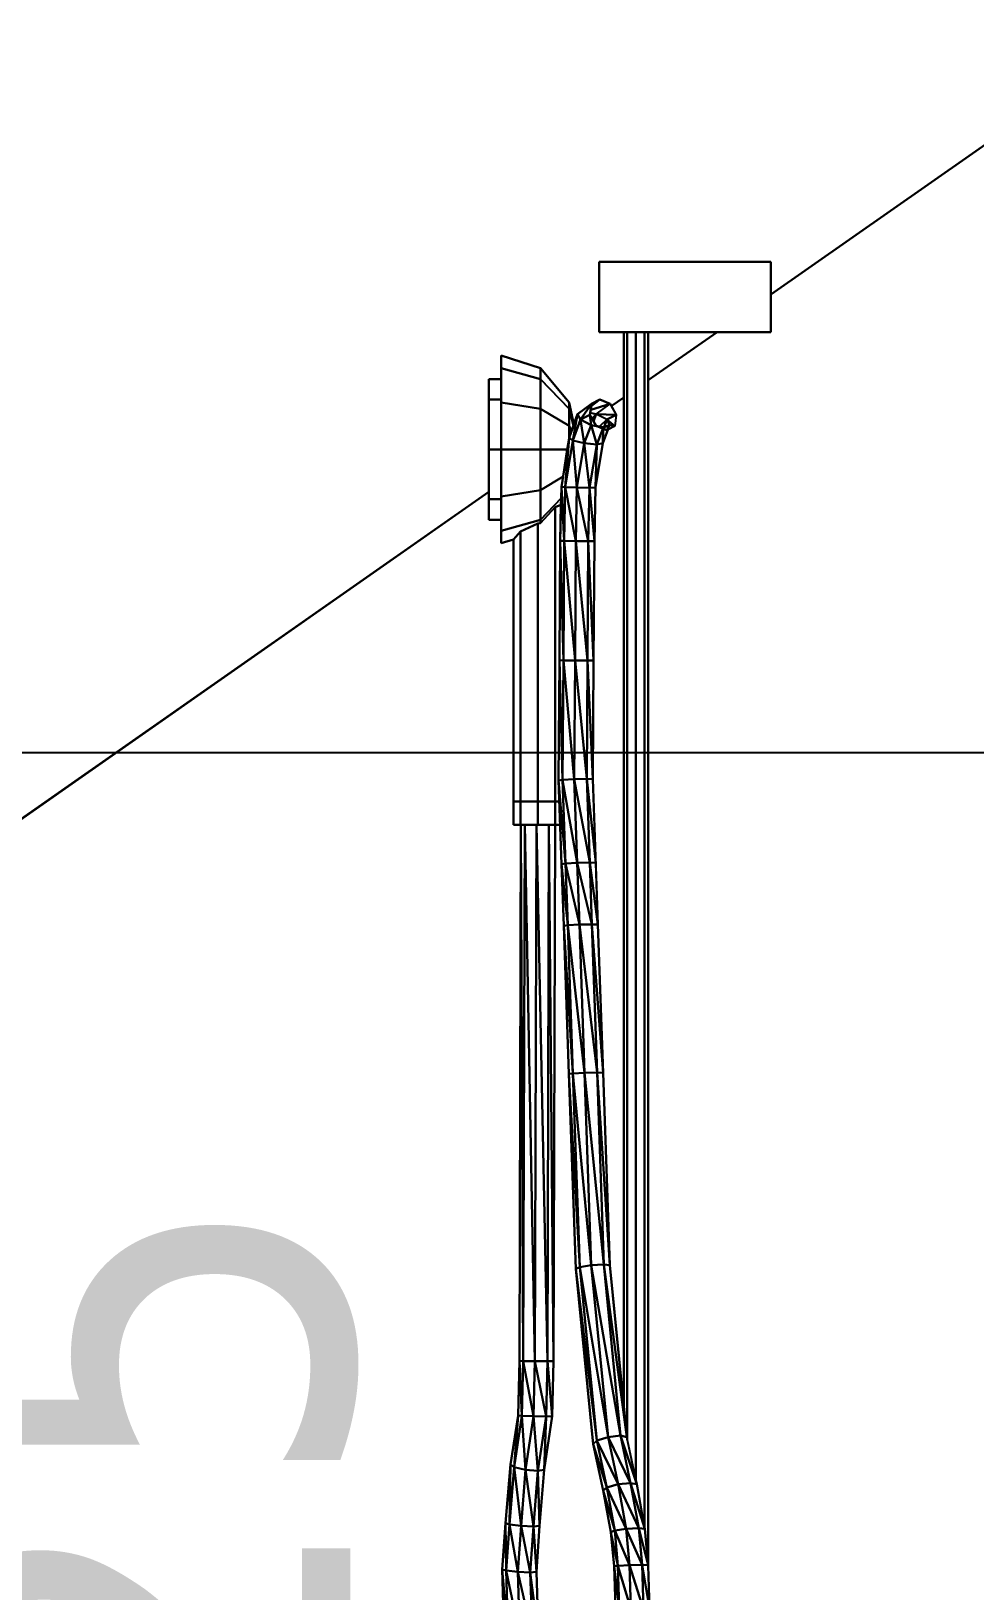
# Model space of a CAD drawing. Header units: millimetres. Extents: x 4647 to 73915, y -13612 to -8141.
# Drawn here: x 11769.7 to 11809.9, y -10670.2 to -10603.8 of the extents above; entities that cross this region are included whole.
import ezdxf

# ---------------------------------------------------------------- set-up
doc = ezdxf.new("R2010")
doc.units = ezdxf.units.MM
doc.layers.add('a_wymiary', color=250, linetype='Continuous', lineweight=9)
for name, color, linetype in [('Furniture & Equipment', 7, 'Continuous'), ('Opisy - Konstrukcja', 7, 'Continuous'), ('Wymiarowanie - Ogólne', 7, 'Continuous')]:
    doc.layers.add(name, color=color, linetype=linetype)
doc.styles.add('GENERATED_STYLE_2', font='tahoma.ttf')
doc.styles.get("Standard").update_dxf_attribs({"font": 'arial.ttf'})
doc.dimstyles.new('1-100', dxfattribs={"dimtxt": 13, "dimasz": 15, "dimexe": 10, "dimexo": 20, "dimgap": 5, "dimtad": 1, "dimdec": 1, "dimrnd": 0.5, "dimtxsty": 'Standard', "dimblk": 'ARCHTICK', "dimcen": 0.09, "dimdle": 10, "dimadec": 0, "dimazin": 0, "dimtfac": 1, "dimtdec": 1, "dimtofl": 0, "dimtmove": 0, "dimatfit": 3, "dimfxl": 10, "dimfxlon": 1, "dimtolj": 1, "dimtzin": 0, "dimarcsym": 0})

# ---------------------------------------------------------------- blocks, each defined once
blk = doc.blocks.new('_ArchTick')
at = {"color": 0, "linetype": 'ByBlock', "const_width": 0.15}
blk.add_lwpolyline([(-0.5, -0.5), (0.5, 0.5)], dxfattribs=at)
blk = doc.blocks.new('*D802')
at = {"layer": 'a_wymiary', "color": 0, "lineweight": -2, "transparency": 16777216}
for p, q in [((11649.001, -10180.912), (11649.001, -10150.912)), ((12748.981, -10180.912), (12748.981, -10150.912)), ((11639.001, -10160.912), (12758.981, -10160.912))]:
    blk.add_line(p, q, dxfattribs=at)
at = {"layer": 'DEFPOINTS', "color": 0, "transparency": 16777216}
for p in [(12748.981, -10160.912), (11649.001, -10687.406), (12748.981, -10687.406)]:
    blk.add_point(p, dxfattribs=at)
at = {"layer": 'a_wymiary', "color": 0, "lineweight": -2, "transparency": 16777216, "xscale": 15, "yscale": 15, "zscale": 15, "rotation": 180}
blk.add_blockref('_ArchTick', (11649.001, -10160.912), dxfattribs=at)
at = {"layer": 'a_wymiary', "color": 0, "lineweight": -2, "transparency": 16777216, "xscale": 15, "yscale": 15, "zscale": 15}
blk.add_blockref('_ArchTick', (12748.981, -10160.912), dxfattribs=at)
at = {"layer": 'a_wymiary', "color": 0, "transparency": 16777216, "insert": (12198.991, -10149.275), "char_height": 13, "attachment_point": 5}
blk.add_mtext('\\A1;1100', dxfattribs=at)
blk = doc.blocks.new('*D803')
at = {"layer": 'a_wymiary', "color": 0, "lineweight": -2, "transparency": 16777216}
for p, q in [((11731.481, -10212.506), (11731.481, -10182.506)), ((12666.481, -10212.506), (12666.481, -10182.506)), ((11721.481, -10192.506), (12676.481, -10192.506))]:
    blk.add_line(p, q, dxfattribs=at)
at = {"layer": 'DEFPOINTS', "color": 0, "transparency": 16777216}
for p in [(12666.481, -10192.506), (11731.481, -10669.569), (12666.481, -10669.569)]:
    blk.add_point(p, dxfattribs=at)
at = {"layer": 'a_wymiary', "color": 0, "lineweight": -2, "transparency": 16777216, "xscale": 15, "yscale": 15, "zscale": 15, "rotation": 180}
blk.add_blockref('_ArchTick', (11731.481, -10192.506), dxfattribs=at)
at = {"layer": 'a_wymiary', "color": 0, "lineweight": -2, "transparency": 16777216, "xscale": 15, "yscale": 15, "zscale": 15}
blk.add_blockref('_ArchTick', (12666.481, -10192.506), dxfattribs=at)
at = {"layer": 'a_wymiary', "color": 0, "transparency": 16777216, "insert": (12198.981, -10180.864), "char_height": 13, "attachment_point": 5}
blk.add_mtext('\\A1;935', dxfattribs=at)
blk = doc.blocks.new('*D812')
at = {"layer": 'a_wymiary', "color": 0, "lineweight": -2, "transparency": 16777216}
for p, q in [((11731.481, -10649.569), (11731.481, -10624.522)), ((12666.481, -10649.569), (12666.481, -10624.522)), ((11721.481, -10634.522), (12676.481, -10634.522))]:
    blk.add_line(p, q, dxfattribs=at)
at = {"layer": 'DEFPOINTS', "color": 0, "transparency": 16777216}
for p in [(12666.481, -10634.522), (11731.481, -10669.569), (12666.481, -10669.569)]:
    blk.add_point(p, dxfattribs=at)
at = {"layer": 'a_wymiary', "color": 0, "lineweight": -2, "transparency": 16777216, "xscale": 15, "yscale": 15, "zscale": 15, "rotation": 180}
blk.add_blockref('_ArchTick', (11731.481, -10634.522), dxfattribs=at)
at = {"layer": 'a_wymiary', "color": 0, "lineweight": -2, "transparency": 16777216, "xscale": 15, "yscale": 15, "zscale": 15}
blk.add_blockref('_ArchTick', (12666.481, -10634.522), dxfattribs=at)
at = {"layer": 'a_wymiary', "color": 0, "transparency": 16777216, "insert": (12198.981, -10622.88), "char_height": 13, "attachment_point": 5}
blk.add_mtext('\\A1;935', dxfattribs=at)
blk = doc.blocks.new('*D813')
at = {"layer": 'a_wymiary', "color": 0, "lineweight": -2, "transparency": 16777216}
blk.add_arc((11581.905, -10768.569), 334.723, 0, 35, dxfattribs=at)
at = {"layer": 'DEFPOINTS', "color": 0, "transparency": 16777216}
for p in [(11912.625, -10536.996), (11801.211, -10615.009), (11909.713, -10700.882), (11738.981, -10768.569), (11955.523, -10768.569)]:
    blk.add_point(p, dxfattribs=at)
at = {"layer": 'a_wymiary', "color": 0, "lineweight": -2, "transparency": 16777216, "xscale": 15, "yscale": 15, "zscale": 15}
for p, rotation in [((11856.094, -10576.58), 124.9999996188673), ((11916.628, -10768.569), 270.0000000000005)]:
    blk.add_blockref('_ArchTick', p, dxfattribs=dict(at, rotation=rotation))
at = {"layer": 'a_wymiary', "color": 0, "transparency": 16777216, "insert": (11912.239, -10664.415), "char_height": 13, "attachment_point": 5, "rotation": 287.5}
blk.add_mtext('\\A1;35°', dxfattribs=at)

msp = doc.modelspace()

# ---------------------------------------------------------------- linework, layer by layer
for p, q in [((11955.523, -10506.959), (11801.211, -10615.009)), ((11801.211, -10615.009), (11912.625, -10536.996)), ((11793.906, -10616.607), (11793.906, -10613.607)), ((11793.906, -10613.607), (11801.211, -10613.607)), ((11801.211, -10613.607), (11793.906, -10613.607)), ((11793.906, -10613.607), (11793.906, -10616.607)), ((11801.211, -10613.607), (11801.211, -10615.009)), ((11801.211, -10616.607), (11801.211, -10613.607)), ((11801.211, -10615.009), (11801.211, -10616.607)), ((11794.95, -10616.607), (11793.906, -10616.607)), ((11793.906, -10616.607), (11801.211, -10616.607)), ((11794.95, -10619.393), (11794.95, -10616.607)), ((11795.102, -10616.607), (11794.95, -10616.607)), ((11794.95, -10616.607), (11794.95, -10662.385)), ((11795.102, -10663.809), (11795.102, -10616.607)), ((11795.471, -10616.607), (11795.102, -10616.607)), ((11795.102, -10616.607), (11795.102, -10663.809)), ((11795.84, -10616.607), (11795.471, -10616.607)), ((11795.471, -10616.607), (11795.471, -10665.55)), ((11795.471, -10665.55), (11795.471, -10616.607)), ((11795.993, -10616.607), (11795.84, -10616.607)), ((11795.84, -10616.607), (11795.84, -10667.557)), ((11795.84, -10667.557), (11795.84, -10616.607)), ((11798.929, -10616.607), (11795.993, -10618.663)), ((11798.929, -10616.607), (11795.993, -10616.607)), ((11795.993, -10616.607), (11795.993, -10618.663)), ((11795.993, -10618.663), (11798.929, -10616.607)), ((11795.993, -10669.188), (11795.993, -10616.607)), ((11801.211, -10616.607), (11798.929, -10616.607)), ((11789.732, -10618.607), (11789.732, -10617.607)), ((11789.732, -10617.607), (11791.402, -10618.143)), ((11791.402, -10618.143), (11789.732, -10617.607)), ((11789.732, -10617.607), (11789.732, -10618.143)), ((11789.211, -10623.412), (11789.211, -10618.607)), ((11789.211, -10618.607), (11789.732, -10618.607)), ((11789.211, -10618.607), (11789.211, -10619.486)), ((11789.732, -10618.607), (11789.211, -10618.607)), ((11791.402, -10618.607), (11789.732, -10618.143)), ((11789.732, -10618.143), (11789.732, -10619.607)), ((11789.732, -10618.143), (11791.402, -10618.607)), ((11789.732, -10619.486), (11789.732, -10618.607)), ((11791.402, -10618.143), (11792.624, -10619.607)), ((11791.402, -10618.607), (11791.402, -10618.143)), ((11792.624, -10619.607), (11791.402, -10618.143)), ((11791.402, -10618.143), (11791.402, -10618.607)), ((11791.402, -10619.875), (11791.402, -10618.607)), ((11792.624, -10619.875), (11791.402, -10618.607)), ((11791.402, -10618.607), (11791.402, -10619.875)), ((11791.402, -10618.607), (11792.624, -10619.875)), ((11795.993, -10618.663), (11795.993, -10669.188)), ((11789.211, -10619.486), (11789.211, -10621.607)), ((11789.732, -10619.486), (11789.211, -10619.486)), ((11789.211, -10619.486), (11789.732, -10619.486)), ((11789.732, -10621.607), (11789.732, -10619.486)), ((11791.402, -10619.875), (11789.732, -10619.607)), ((11789.732, -10619.607), (11789.732, -10621.607)), ((11789.732, -10619.607), (11791.402, -10619.875)), ((11791.402, -10621.607), (11791.402, -10619.875)), ((11792.624, -10620.607), (11791.402, -10619.875)), ((11791.402, -10619.875), (11791.402, -10621.607)), ((11791.402, -10619.875), (11792.624, -10620.607)), ((11792.624, -10619.607), (11792.83, -10620.528)), ((11792.624, -10619.875), (11792.624, -10619.607)), ((11792.83, -10620.528), (11792.624, -10619.607)), ((11792.624, -10619.607), (11792.624, -10619.875)), ((11792.624, -10620.607), (11792.624, -10619.875)), ((11792.624, -10619.875), (11792.624, -10620.607)), ((11792.809, -10620.589), (11792.624, -10619.875)), ((11792.624, -10619.875), (11792.809, -10620.589)), ((11792.98, -10620.098), (11793.578, -10619.669)), ((11793.578, -10619.669), (11792.98, -10620.098)), ((11793.108, -10620.332), (11793.578, -10619.669)), ((11793.578, -10619.669), (11793.108, -10620.332)), ((11793.514, -10620.14), (11793.578, -10619.669)), ((11793.545, -10619.914), (11793.526, -10620.052)), ((11794.369, -10619.669), (11793.545, -10619.914)), ((11793.545, -10619.914), (11794.369, -10619.669)), ((11793.566, -10619.758), (11793.545, -10619.914)), ((11793.932, -10619.473), (11793.566, -10619.758)), ((11793.566, -10619.758), (11793.932, -10619.473)), ((11793.573, -10619.709), (11793.566, -10619.758)), ((11793.932, -10619.473), (11793.573, -10619.709)), ((11793.573, -10619.709), (11793.932, -10619.473)), ((11793.578, -10619.669), (11793.573, -10619.709)), ((11793.578, -10619.669), (11793.932, -10619.473)), ((11793.932, -10619.473), (11793.578, -10619.669)), ((11793.771, -10620.098), (11794.369, -10619.669)), ((11793.771, -10620.098), (11794.369, -10619.669)), ((11793.932, -10619.473), (11794.369, -10619.669)), ((11794.369, -10619.669), (11793.932, -10619.473)), ((11794.369, -10619.669), (11794.422, -10619.763)), ((11794.369, -10619.669), (11794.634, -10620.14)), ((11794.95, -10619.393), (11794.422, -10619.763)), ((11794.422, -10619.763), (11794.95, -10619.393)), ((11794.422, -10619.763), (11794.634, -10620.14)), ((11794.95, -10662.385), (11794.95, -10619.393)), ((11792.624, -10621.126), (11792.624, -10620.607)), ((11792.724, -10620.831), (11792.624, -10620.607)), ((11792.624, -10620.607), (11792.624, -10621.126)), ((11792.624, -10620.607), (11792.724, -10620.831)), ((11792.98, -10620.098), (11792.626, -10621.112)), ((11792.724, -10620.831), (11792.809, -10620.589)), ((11792.785, -10621.228), (11792.98, -10620.098)), ((11792.98, -10620.098), (11792.785, -10621.228)), ((11793.108, -10620.332), (11792.785, -10621.228)), ((11792.785, -10621.228), (11793.108, -10620.332)), ((11792.809, -10620.589), (11792.83, -10620.528)), ((11792.83, -10620.528), (11792.98, -10620.098)), ((11792.98, -10620.098), (11793.108, -10620.332)), ((11793.108, -10620.332), (11792.98, -10620.098)), ((11793.514, -10620.14), (11793.108, -10620.332)), ((11793.108, -10620.332), (11793.514, -10620.14)), ((11793.108, -10620.332), (11793.565, -10620.567)), ((11793.272, -10621.344), (11793.108, -10620.332)), ((11793.565, -10620.567), (11793.108, -10620.332)), ((11793.108, -10620.332), (11793.272, -10621.344)), ((11793.272, -10621.344), (11793.565, -10620.567)), ((11793.565, -10620.567), (11793.272, -10621.344)), ((11793.526, -10620.052), (11793.514, -10620.14)), ((11793.565, -10620.567), (11793.514, -10620.14)), ((11793.779, -10620.612), (11793.514, -10620.14)), ((11793.514, -10620.14), (11793.565, -10620.567)), ((11793.514, -10620.14), (11793.597, -10620.288)), ((11793.526, -10620.052), (11793.771, -10620.098)), ((11793.771, -10620.098), (11793.526, -10620.052)), ((11793.565, -10620.567), (11793.779, -10620.612)), ((11793.801, -10621.392), (11793.565, -10620.567)), ((11793.565, -10620.567), (11793.801, -10621.392)), ((11793.779, -10620.612), (11793.565, -10620.567)), ((11793.771, -10620.098), (11793.597, -10620.288)), ((11793.597, -10620.288), (11793.771, -10620.098)), ((11793.597, -10620.288), (11793.664, -10620.406)), ((11793.771, -10620.098), (11793.664, -10620.406)), ((11793.664, -10620.406), (11793.771, -10620.098)), ((11793.664, -10620.406), (11793.776, -10620.607)), ((11794.227, -10620.332), (11793.771, -10620.098)), ((11793.771, -10620.098), (11794.634, -10620.14)), ((11794.634, -10620.14), (11793.771, -10620.098)), ((11794.227, -10620.332), (11793.771, -10620.098)), ((11793.776, -10620.607), (11793.779, -10620.612)), ((11794.081, -10620.664), (11793.776, -10620.607)), ((11793.776, -10620.607), (11793.915, -10620.633)), ((11793.779, -10620.612), (11794.081, -10620.664)), ((11794.216, -10620.808), (11793.779, -10620.612)), ((11793.779, -10620.612), (11794.081, -10620.664)), ((11794.054, -10620.735), (11793.779, -10620.612)), ((11794.227, -10620.332), (11793.915, -10620.633)), ((11793.915, -10620.633), (11794.227, -10620.332)), ((11793.915, -10620.633), (11794.081, -10620.664)), ((11794.081, -10620.664), (11794.356, -10620.567)), ((11794.227, -10620.332), (11794.112, -10620.653)), ((11794.112, -10620.653), (11794.227, -10620.332)), ((11794.112, -10620.653), (11794.356, -10620.567)), ((11794.356, -10620.567), (11794.216, -10620.808)), ((11794.216, -10620.808), (11794.356, -10620.567)), ((11794.57, -10620.612), (11794.216, -10620.808)), ((11794.227, -10620.332), (11794.634, -10620.14)), ((11794.634, -10620.14), (11794.227, -10620.332)), ((11794.356, -10620.567), (11794.227, -10620.332)), ((11794.227, -10620.332), (11794.57, -10620.612)), ((11794.57, -10620.612), (11794.227, -10620.332)), ((11794.356, -10620.567), (11794.227, -10620.332)), ((11794.57, -10620.612), (11794.278, -10620.773)), ((11794.356, -10620.567), (11794.57, -10620.612)), ((11794.57, -10620.612), (11794.356, -10620.567)), ((11794.634, -10620.14), (11794.57, -10620.612)), ((11794.634, -10620.14), (11794.57, -10620.612)), ((11792.626, -10621.112), (11792.296, -10623.199)), ((11792.464, -10623.215), (11792.626, -10621.112)), ((11792.626, -10621.112), (11792.464, -10623.215)), ((11792.785, -10621.228), (11792.464, -10623.215)), ((11792.464, -10623.215), (11792.785, -10621.228)), ((11792.548, -10621.607), (11792.624, -10621.126)), ((11792.624, -10621.126), (11792.626, -10621.112)), ((11792.626, -10621.112), (11792.724, -10620.831)), ((11792.626, -10621.112), (11792.785, -10621.228)), ((11792.785, -10621.228), (11792.626, -10621.112)), ((11792.785, -10621.228), (11793.272, -10621.344)), ((11792.96, -10623.231), (11792.785, -10621.228)), ((11793.272, -10621.344), (11792.785, -10621.228)), ((11792.785, -10621.228), (11792.96, -10623.231)), ((11793.801, -10621.392), (11794.054, -10620.735)), ((11794.054, -10620.735), (11793.801, -10621.392)), ((11794.079, -10620.746), (11794.054, -10620.735)), ((11794.063, -10621.344), (11794.079, -10620.746)), ((11794.079, -10620.746), (11794.063, -10621.344)), ((11794.278, -10620.773), (11794.063, -10621.344)), ((11794.063, -10621.344), (11794.278, -10620.773)), ((11794.216, -10620.808), (11794.079, -10620.746)), ((11794.081, -10620.664), (11794.112, -10620.653)), ((11794.081, -10620.664), (11794.216, -10620.808)), ((11794.216, -10620.808), (11794.081, -10620.664)), ((11794.278, -10620.773), (11794.216, -10620.808)), ((11789.211, -10621.607), (11789.211, -10623.728)), ((11789.732, -10621.607), (11789.211, -10621.607)), ((11789.211, -10621.607), (11789.732, -10621.607)), ((11791.402, -10621.607), (11789.732, -10621.607)), ((11789.732, -10621.607), (11789.732, -10623.607)), ((11789.732, -10621.607), (11791.402, -10621.607)), ((11789.732, -10623.728), (11789.732, -10621.607)), ((11791.402, -10623.339), (11791.402, -10621.607)), ((11792.548, -10621.607), (11791.402, -10621.607)), ((11791.402, -10621.607), (11791.402, -10623.339)), ((11791.402, -10621.607), (11792.548, -10621.607)), ((11792.365, -10622.762), (11792.548, -10621.607)), ((11792.96, -10623.231), (11793.272, -10621.344)), ((11793.272, -10621.344), (11792.96, -10623.231)), ((11793.272, -10621.344), (11793.801, -10621.392)), ((11793.493, -10623.238), (11793.272, -10621.344)), ((11793.801, -10621.392), (11793.272, -10621.344)), ((11793.272, -10621.344), (11793.493, -10623.238)), ((11793.493, -10623.238), (11793.801, -10621.392)), ((11793.801, -10621.392), (11793.493, -10623.238)), ((11794.063, -10621.344), (11793.751, -10623.231)), ((11793.751, -10623.231), (11794.063, -10621.344)), ((11793.751, -10623.231), (11793.801, -10621.392)), ((11793.801, -10621.392), (11793.751, -10623.231)), ((11793.801, -10621.392), (11794.063, -10621.344)), ((11794.063, -10621.344), (11793.801, -10621.392)), ((11792.365, -10622.762), (11791.402, -10623.339)), ((11791.402, -10623.339), (11792.365, -10622.762)), ((11792.296, -10623.199), (11792.246, -10625.502)), ((11792.285, -10623.69), (11792.296, -10623.199)), ((11792.296, -10623.199), (11792.365, -10622.762)), ((11792.296, -10623.199), (11792.464, -10623.215)), ((11792.414, -10625.506), (11792.296, -10623.199)), ((11792.464, -10623.215), (11792.296, -10623.199)), ((11792.296, -10623.199), (11792.414, -10625.506)), ((11792.464, -10623.215), (11792.414, -10625.506)), ((11792.414, -10625.506), (11792.464, -10623.215)), ((11792.464, -10623.215), (11792.96, -10623.231)), ((11792.91, -10625.511), (11792.464, -10623.215)), ((11792.96, -10623.231), (11792.464, -10623.215)), ((11792.464, -10623.215), (11792.91, -10625.511)), ((11792.91, -10625.511), (11792.96, -10623.231)), ((11792.96, -10623.231), (11792.91, -10625.511)), ((11792.96, -10623.231), (11793.493, -10623.238)), ((11793.443, -10625.513), (11792.96, -10623.231)), ((11793.493, -10623.238), (11792.96, -10623.231)), ((11792.96, -10623.231), (11793.443, -10625.513)), ((11793.443, -10625.513), (11793.493, -10623.238)), ((11793.493, -10623.238), (11793.443, -10625.513)), ((11793.493, -10623.238), (11793.751, -10623.231)), ((11793.751, -10623.231), (11793.493, -10623.238)), ((11793.701, -10625.511), (11793.493, -10623.238)), ((11793.493, -10623.238), (11793.701, -10625.511)), ((11793.751, -10623.231), (11793.701, -10625.511)), ((11793.701, -10625.511), (11793.751, -10623.231)), ((11789.211, -10623.412), (11738.981, -10658.583)), ((11768.424, -10637.967), (11789.211, -10623.412)), ((11789.211, -10624.607), (11789.211, -10623.412)), ((11789.211, -10623.728), (11789.732, -10623.728)), ((11789.211, -10623.728), (11789.211, -10624.607)), ((11789.732, -10623.728), (11789.211, -10623.728)), ((11791.402, -10623.339), (11789.732, -10623.607)), ((11789.732, -10623.607), (11791.402, -10623.339)), ((11789.732, -10623.607), (11789.732, -10625.071)), ((11789.732, -10624.607), (11789.732, -10623.728)), ((11791.402, -10624.607), (11791.402, -10623.339)), ((11791.402, -10623.339), (11791.402, -10624.607)), ((11792.285, -10623.69), (11791.402, -10624.607)), ((11791.402, -10624.607), (11792.285, -10623.69)), ((11792.279, -10623.972), (11792.285, -10623.69)), ((11789.732, -10624.607), (11789.211, -10624.607)), ((11789.211, -10624.607), (11789.732, -10624.607)), ((11789.732, -10625.607), (11789.732, -10624.607)), ((11791.402, -10624.607), (11789.732, -10625.071)), ((11789.732, -10625.071), (11791.402, -10624.607)), ((11791.402, -10624.75), (11792.035, -10624.075)), ((11792.035, -10624.075), (11791.402, -10624.75)), ((11791.402, -10624.75), (11791.402, -10624.607)), ((11791.402, -10624.607), (11791.402, -10624.75)), ((11792.035, -10624.075), (11792.279, -10623.972)), ((11792.279, -10623.972), (11792.035, -10624.075)), ((11792.035, -10624.075), (11792.035, -10636.607)), ((11792.035, -10636.607), (11792.035, -10624.075)), ((11792.246, -10625.502), (11792.279, -10623.972)), ((11789.732, -10625.071), (11789.732, -10625.607)), ((11790.254, -10625.439), (11790.56, -10625.105)), ((11790.56, -10625.105), (11790.254, -10625.439)), ((11790.56, -10625.105), (11791.298, -10624.77)), ((11791.298, -10624.77), (11790.56, -10625.105)), ((11790.56, -10625.105), (11790.56, -10636.607)), ((11790.56, -10636.607), (11790.56, -10625.105)), ((11791.298, -10624.77), (11791.402, -10624.75)), ((11791.402, -10624.75), (11791.298, -10624.77)), ((11791.298, -10624.77), (11791.298, -10636.607)), ((11791.298, -10636.607), (11791.298, -10624.77)), ((11790.254, -10625.439), (11789.732, -10625.607)), ((11789.732, -10625.607), (11790.254, -10625.439)), ((11790.254, -10637.607), (11790.254, -10625.439)), ((11790.254, -10625.439), (11790.254, -10636.607)), ((11792.213, -10630.592), (11792.246, -10625.502)), ((11792.246, -10625.502), (11792.213, -10630.592)), ((11792.246, -10625.502), (11792.414, -10625.506)), ((11792.381, -10630.597), (11792.246, -10625.502)), ((11792.414, -10625.506), (11792.246, -10625.502)), ((11792.246, -10625.502), (11792.381, -10630.597)), ((11792.414, -10625.506), (11792.381, -10630.597)), ((11792.381, -10630.597), (11792.414, -10625.506)), ((11792.414, -10625.506), (11792.91, -10625.511)), ((11792.877, -10630.601), (11792.414, -10625.506)), ((11792.91, -10625.511), (11792.414, -10625.506)), ((11792.414, -10625.506), (11792.877, -10630.601)), ((11792.877, -10630.601), (11792.91, -10625.511)), ((11792.91, -10625.511), (11792.877, -10630.601)), ((11792.91, -10625.511), (11793.443, -10625.513)), ((11793.41, -10630.603), (11792.91, -10625.511)), ((11793.443, -10625.513), (11792.91, -10625.511)), ((11792.91, -10625.511), (11793.41, -10630.603)), ((11793.41, -10630.603), (11793.443, -10625.513)), ((11793.443, -10625.513), (11793.41, -10630.603)), ((11793.443, -10625.513), (11793.701, -10625.511)), ((11793.701, -10625.511), (11793.443, -10625.513)), ((11793.668, -10630.601), (11793.443, -10625.513)), ((11793.443, -10625.513), (11793.668, -10630.601)), ((11793.701, -10625.511), (11793.668, -10630.601)), ((11793.668, -10630.601), (11793.701, -10625.511)), ((11792.18, -10635.713), (11792.213, -10630.592)), ((11792.213, -10630.592), (11792.18, -10635.713)), ((11792.213, -10630.592), (11792.381, -10630.597)), ((11792.348, -10635.687), (11792.213, -10630.592)), ((11792.381, -10630.597), (11792.213, -10630.592)), ((11792.213, -10630.592), (11792.348, -10635.687)), ((11792.381, -10630.597), (11792.348, -10635.687)), ((11792.348, -10635.687), (11792.381, -10630.597)), ((11792.381, -10630.597), (11792.877, -10630.601)), ((11792.843, -10635.661), (11792.381, -10630.597)), ((11792.877, -10630.601), (11792.381, -10630.597)), ((11792.381, -10630.597), (11792.843, -10635.661)), ((11792.843, -10635.661), (11792.877, -10630.601)), ((11792.877, -10630.601), (11792.843, -10635.661)), ((11792.877, -10630.601), (11793.41, -10630.603)), ((11793.376, -10635.65), (11792.877, -10630.601)), ((11793.41, -10630.603), (11792.877, -10630.601)), ((11792.877, -10630.601), (11793.376, -10635.65)), ((11793.376, -10635.65), (11793.41, -10630.603)), ((11793.41, -10630.603), (11793.376, -10635.65)), ((11793.41, -10630.603), (11793.668, -10630.601)), ((11793.668, -10630.601), (11793.41, -10630.603)), ((11793.634, -10635.661), (11793.41, -10630.603)), ((11793.41, -10630.603), (11793.634, -10635.661)), ((11793.668, -10630.601), (11793.634, -10635.661)), ((11793.634, -10635.661), (11793.668, -10630.601)), ((11792.18, -10635.713), (11792.348, -10635.687)), ((11792.348, -10635.687), (11792.18, -10635.713)), ((11792.212, -10636.607), (11792.18, -10635.713)), ((11792.18, -10635.713), (11792.306, -10639.28)), ((11792.474, -10639.254), (11792.18, -10635.713)), ((11792.18, -10635.713), (11792.474, -10639.254)), ((11792.348, -10635.687), (11792.843, -10635.661)), ((11792.843, -10635.661), (11792.348, -10635.687)), ((11792.348, -10635.687), (11792.474, -10639.254)), ((11792.969, -10639.228), (11792.348, -10635.687)), ((11792.348, -10635.687), (11792.969, -10639.228)), ((11792.474, -10639.254), (11792.348, -10635.687)), ((11792.843, -10635.661), (11793.376, -10635.65)), ((11793.376, -10635.65), (11792.843, -10635.661)), ((11792.969, -10639.228), (11792.843, -10635.661)), ((11792.843, -10635.661), (11792.969, -10639.228)), ((11793.502, -10639.217), (11792.843, -10635.661)), ((11792.843, -10635.661), (11793.502, -10639.217)), ((11793.376, -10635.65), (11793.634, -10635.661)), ((11793.502, -10639.217), (11793.376, -10635.65)), ((11793.376, -10635.65), (11793.502, -10639.217)), ((11793.76, -10639.228), (11793.376, -10635.65)), ((11793.634, -10635.661), (11793.376, -10635.65)), ((11793.376, -10635.65), (11793.76, -10639.228)), ((11793.634, -10635.661), (11793.853, -10641.858)), ((11793.76, -10639.228), (11793.634, -10635.661)), ((11790.254, -10636.607), (11790.56, -10636.607)), ((11790.56, -10636.607), (11790.254, -10636.607)), ((11790.254, -10636.607), (11790.254, -10637.607)), ((11790.56, -10636.607), (11791.298, -10636.607)), ((11791.298, -10636.607), (11790.56, -10636.607)), ((11790.56, -10636.607), (11790.56, -10637.607)), ((11790.56, -10637.607), (11790.56, -10636.607)), ((11791.298, -10636.607), (11792.035, -10636.607)), ((11792.035, -10636.607), (11791.298, -10636.607)), ((11791.298, -10636.607), (11791.298, -10637.607)), ((11791.298, -10637.607), (11791.298, -10636.607)), ((11792.035, -10636.607), (11792.212, -10636.607)), ((11792.035, -10637.607), (11792.035, -10636.607)), ((11792.212, -10636.607), (11792.035, -10636.607)), ((11792.035, -10636.607), (11792.035, -10637.607)), ((11792.247, -10637.607), (11792.212, -10636.607)), ((11790.57, -10637.607), (11790.254, -10637.607)), ((11790.254, -10637.607), (11790.56, -10637.607)), ((11790.506, -10660.452), (11790.57, -10637.607)), ((11790.57, -10637.607), (11790.506, -10660.452)), ((11790.56, -10637.607), (11791.298, -10637.607)), ((11790.738, -10637.607), (11790.57, -10637.607)), ((11790.57, -10637.607), (11790.674, -10660.454)), ((11790.674, -10660.454), (11790.57, -10637.607)), ((11790.674, -10660.454), (11790.738, -10637.607)), ((11790.738, -10637.607), (11790.674, -10660.454)), ((11791.234, -10637.607), (11790.738, -10637.607)), ((11790.738, -10637.607), (11791.17, -10660.456)), ((11791.17, -10660.456), (11790.738, -10637.607)), ((11791.234, -10637.607), (11791.17, -10660.456)), ((11791.17, -10660.456), (11791.234, -10637.607)), ((11791.767, -10637.607), (11791.234, -10637.607)), ((11791.234, -10637.607), (11791.703, -10660.457)), ((11791.703, -10660.457), (11791.234, -10637.607)), ((11791.298, -10637.607), (11792.035, -10637.607)), ((11791.767, -10637.607), (11791.703, -10660.457)), ((11791.703, -10660.457), (11791.767, -10637.607)), ((11792.025, -10637.607), (11791.767, -10637.607)), ((11791.767, -10637.607), (11791.961, -10660.456)), ((11791.961, -10660.456), (11791.767, -10637.607)), ((11792.025, -10637.607), (11791.961, -10660.456)), ((11791.961, -10660.456), (11792.025, -10637.607)), ((11792.247, -10637.607), (11792.025, -10637.607)), ((11792.035, -10637.607), (11792.247, -10637.607)), ((11792.399, -10641.909), (11792.247, -10637.607)), ((11792.474, -10639.254), (11792.969, -10639.228)), ((11792.969, -10639.228), (11792.474, -10639.254)), ((11792.969, -10639.228), (11793.502, -10639.217)), ((11793.502, -10639.217), (11792.969, -10639.228)), ((11793.062, -10641.858), (11792.969, -10639.228)), ((11792.969, -10639.228), (11793.062, -10641.858)), ((11793.595, -10641.847), (11792.969, -10639.228)), ((11792.969, -10639.228), (11793.595, -10641.847)), ((11793.502, -10639.217), (11793.76, -10639.228)), ((11793.595, -10641.847), (11793.502, -10639.217)), ((11793.502, -10639.217), (11793.595, -10641.847)), ((11793.853, -10641.858), (11793.502, -10639.217)), ((11793.76, -10639.228), (11793.502, -10639.217)), ((11793.502, -10639.217), (11793.853, -10641.858)), ((11793.853, -10641.858), (11793.76, -10639.228)), ((11792.306, -10639.28), (11792.474, -10639.254)), ((11792.474, -10639.254), (11792.306, -10639.28)), ((11792.306, -10639.28), (11792.399, -10641.909)), ((11792.567, -10641.883), (11792.306, -10639.28)), ((11792.306, -10639.28), (11792.567, -10641.883)), ((11792.474, -10639.254), (11792.567, -10641.883)), ((11793.062, -10641.858), (11792.474, -10639.254)), ((11792.474, -10639.254), (11793.062, -10641.858)), ((11792.567, -10641.883), (11792.474, -10639.254)), ((11792.399, -10641.909), (11792.567, -10641.883)), ((11792.567, -10641.883), (11792.399, -10641.909)), ((11792.62, -10648.222), (11792.399, -10641.909)), ((11792.399, -10641.909), (11792.62, -10648.222)), ((11792.788, -10648.196), (11792.399, -10641.909)), ((11792.399, -10641.909), (11792.788, -10648.196)), ((11792.567, -10641.883), (11793.062, -10641.858)), ((11793.062, -10641.858), (11792.567, -10641.883)), ((11792.567, -10641.883), (11792.788, -10648.196)), ((11793.283, -10648.17), (11792.567, -10641.883)), ((11792.567, -10641.883), (11793.283, -10648.17)), ((11792.788, -10648.196), (11792.567, -10641.883)), ((11793.062, -10641.858), (11793.595, -10641.847)), ((11793.595, -10641.847), (11793.062, -10641.858)), ((11793.283, -10648.17), (11793.062, -10641.858)), ((11793.062, -10641.858), (11793.283, -10648.17)), ((11793.816, -10648.16), (11793.062, -10641.858)), ((11793.062, -10641.858), (11793.816, -10648.16)), ((11793.595, -10641.847), (11793.853, -10641.858)), ((11793.816, -10648.16), (11793.595, -10641.847)), ((11793.595, -10641.847), (11793.816, -10648.16)), ((11794.074, -10648.17), (11793.595, -10641.847)), ((11793.853, -10641.858), (11793.595, -10641.847)), ((11793.595, -10641.847), (11794.074, -10648.17)), ((11793.853, -10641.858), (11794.074, -10648.17)), ((11794.074, -10648.17), (11793.853, -10641.858)), ((11792.62, -10648.222), (11792.788, -10648.196)), ((11792.788, -10648.196), (11792.62, -10648.222)), ((11792.912, -10656.521), (11792.62, -10648.222)), ((11792.62, -10648.222), (11792.912, -10656.521)), ((11793.077, -10656.449), (11792.62, -10648.222)), ((11792.62, -10648.222), (11793.077, -10656.449)), ((11792.788, -10648.196), (11793.283, -10648.17)), ((11793.283, -10648.17), (11792.788, -10648.196)), ((11792.788, -10648.196), (11793.077, -10656.449)), ((11793.569, -10656.377), (11792.788, -10648.196)), ((11792.788, -10648.196), (11793.569, -10656.377)), ((11793.077, -10656.449), (11792.788, -10648.196)), ((11793.283, -10648.17), (11793.816, -10648.16)), ((11793.816, -10648.16), (11793.283, -10648.17)), ((11793.569, -10656.377), (11793.283, -10648.17)), ((11793.283, -10648.17), (11793.569, -10656.377)), ((11794.101, -10656.347), (11793.283, -10648.17)), ((11793.283, -10648.17), (11794.101, -10656.347)), ((11793.816, -10648.16), (11794.074, -10648.17)), ((11794.101, -10656.347), (11793.816, -10648.16)), ((11793.816, -10648.16), (11794.101, -10656.347)), ((11794.361, -10656.377), (11793.816, -10648.16)), ((11794.074, -10648.17), (11793.816, -10648.16)), ((11793.816, -10648.16), (11794.361, -10656.377)), ((11794.074, -10648.17), (11794.361, -10656.377)), ((11794.361, -10656.377), (11794.074, -10648.17)), ((11792.912, -10656.521), (11793.077, -10656.449)), ((11793.077, -10656.449), (11792.912, -10656.521)), ((11793.653, -10663.991), (11792.912, -10656.521)), ((11792.912, -10656.521), (11793.653, -10663.991)), ((11793.806, -10663.842), (11792.912, -10656.521)), ((11792.912, -10656.521), (11793.806, -10663.842)), ((11793.077, -10656.449), (11793.569, -10656.377)), ((11793.569, -10656.377), (11793.077, -10656.449)), ((11793.077, -10656.449), (11793.806, -10663.842)), ((11794.287, -10663.693), (11793.077, -10656.449)), ((11793.077, -10656.449), (11794.287, -10663.693)), ((11793.806, -10663.842), (11793.077, -10656.449)), ((11793.569, -10656.377), (11794.101, -10656.347)), ((11794.101, -10656.347), (11793.569, -10656.377)), ((11794.287, -10663.693), (11793.569, -10656.377)), ((11793.569, -10656.377), (11794.287, -10663.693)), ((11794.813, -10663.631), (11793.569, -10656.377)), ((11793.569, -10656.377), (11794.813, -10663.631)), ((11794.101, -10656.347), (11794.361, -10656.377)), ((11794.813, -10663.631), (11794.101, -10656.347)), ((11794.101, -10656.347), (11794.813, -10663.631)), ((11795.078, -10663.693), (11794.101, -10656.347)), ((11794.361, -10656.377), (11794.101, -10656.347)), ((11794.101, -10656.347), (11795.078, -10663.693)), ((11794.361, -10656.377), (11794.95, -10662.385)), ((11795.078, -10663.693), (11794.361, -10656.377)), ((11790.45, -10662.774), (11790.506, -10660.452)), ((11790.506, -10660.452), (11790.45, -10662.774)), ((11790.674, -10660.454), (11790.506, -10660.452)), ((11790.506, -10660.452), (11790.618, -10662.792)), ((11790.618, -10662.792), (11790.506, -10660.452)), ((11790.506, -10660.452), (11790.674, -10660.454)), ((11790.618, -10662.792), (11790.674, -10660.454)), ((11790.674, -10660.454), (11790.618, -10662.792)), ((11791.17, -10660.456), (11790.674, -10660.454)), ((11790.674, -10660.454), (11791.113, -10662.809)), ((11791.113, -10662.809), (11790.674, -10660.454)), ((11790.674, -10660.454), (11791.17, -10660.456)), ((11791.17, -10660.456), (11791.113, -10662.809)), ((11791.113, -10662.809), (11791.17, -10660.456)), ((11791.703, -10660.457), (11791.17, -10660.456)), ((11791.17, -10660.456), (11791.646, -10662.817)), ((11791.646, -10662.817), (11791.17, -10660.456)), ((11791.17, -10660.456), (11791.703, -10660.457)), ((11791.703, -10660.457), (11791.646, -10662.817)), ((11791.646, -10662.817), (11791.703, -10660.457)), ((11791.961, -10660.456), (11791.703, -10660.457)), ((11791.703, -10660.457), (11791.961, -10660.456)), ((11791.703, -10660.457), (11791.905, -10662.809)), ((11791.905, -10662.809), (11791.703, -10660.457)), ((11791.961, -10660.456), (11791.905, -10662.809)), ((11791.905, -10662.809), (11791.961, -10660.456)), ((11794.95, -10662.385), (11795.078, -10663.693)), ((11790.123, -10664.867), (11790.45, -10662.774)), ((11790.45, -10662.774), (11790.123, -10664.867)), ((11790.45, -10662.774), (11790.282, -10664.977)), ((11790.282, -10664.977), (11790.45, -10662.774)), ((11790.282, -10664.977), (11790.618, -10662.792)), ((11790.618, -10662.792), (11790.282, -10664.977)), ((11790.618, -10662.792), (11790.45, -10662.774)), ((11790.45, -10662.774), (11790.618, -10662.792)), ((11791.113, -10662.809), (11790.618, -10662.792)), ((11790.618, -10662.792), (11790.77, -10665.087)), ((11790.77, -10665.087), (11790.618, -10662.792)), ((11790.618, -10662.792), (11791.113, -10662.809)), ((11791.113, -10662.809), (11790.77, -10665.087)), ((11790.77, -10665.087), (11791.113, -10662.809)), ((11791.646, -10662.817), (11791.113, -10662.809)), ((11791.113, -10662.809), (11791.3, -10665.133)), ((11791.3, -10665.133), (11791.113, -10662.809)), ((11791.113, -10662.809), (11791.646, -10662.817)), ((11791.646, -10662.817), (11791.3, -10665.133)), ((11791.3, -10665.133), (11791.646, -10662.817)), ((11791.905, -10662.809), (11791.561, -10665.087)), ((11791.561, -10665.087), (11791.905, -10662.809)), ((11791.646, -10662.817), (11791.561, -10665.087)), ((11791.561, -10665.087), (11791.646, -10662.817)), ((11791.905, -10662.809), (11791.646, -10662.817)), ((11791.646, -10662.817), (11791.905, -10662.809)), ((11793.653, -10663.991), (11793.806, -10663.842)), ((11793.806, -10663.842), (11793.653, -10663.991)), ((11793.806, -10663.842), (11794.287, -10663.693)), ((11794.287, -10663.693), (11793.806, -10663.842)), ((11793.806, -10663.842), (11794.229, -10665.839)), ((11794.714, -10665.708), (11793.806, -10663.842)), ((11793.806, -10663.842), (11794.714, -10665.708)), ((11794.229, -10665.839), (11793.806, -10663.842)), ((11794.287, -10663.693), (11794.813, -10663.631)), ((11794.813, -10663.631), (11794.287, -10663.693)), ((11794.714, -10665.708), (11794.287, -10663.693)), ((11794.287, -10663.693), (11794.714, -10665.708)), ((11795.242, -10665.655), (11794.287, -10663.693)), ((11794.287, -10663.693), (11795.242, -10665.655)), ((11794.813, -10663.631), (11795.078, -10663.693)), ((11795.242, -10665.655), (11794.813, -10663.631)), ((11794.813, -10663.631), (11795.242, -10665.655)), ((11795.505, -10665.708), (11794.813, -10663.631)), ((11795.078, -10663.693), (11794.813, -10663.631)), ((11794.813, -10663.631), (11795.505, -10665.708)), ((11795.505, -10665.708), (11795.078, -10663.693)), ((11795.078, -10663.693), (11795.102, -10663.809)), ((11795.102, -10663.809), (11795.471, -10665.55)), ((11794.073, -10665.969), (11793.653, -10663.991)), ((11793.653, -10663.991), (11794.073, -10665.969)), ((11794.229, -10665.839), (11793.653, -10663.991)), ((11793.653, -10663.991), (11794.229, -10665.839)), ((11789.92, -10667.366), (11790.123, -10664.867)), ((11790.123, -10664.867), (11789.92, -10667.366)), ((11790.123, -10664.867), (11790.086, -10667.425)), ((11790.086, -10667.425), (11790.123, -10664.867)), ((11790.086, -10667.425), (11790.282, -10664.977)), ((11790.282, -10664.977), (11790.086, -10667.425)), ((11790.282, -10664.977), (11790.123, -10664.867)), ((11790.123, -10664.867), (11790.282, -10664.977)), ((11790.77, -10665.087), (11790.282, -10664.977)), ((11790.282, -10664.977), (11790.579, -10667.484)), ((11790.579, -10667.484), (11790.282, -10664.977)), ((11790.282, -10664.977), (11790.77, -10665.087)), ((11790.77, -10665.087), (11790.579, -10667.484)), ((11790.579, -10667.484), (11790.77, -10665.087)), ((11791.3, -10665.133), (11790.77, -10665.087)), ((11790.77, -10665.087), (11791.111, -10667.508)), ((11791.111, -10667.508), (11790.77, -10665.087)), ((11790.77, -10665.087), (11791.3, -10665.133)), ((11791.3, -10665.133), (11791.111, -10667.508)), ((11791.111, -10667.508), (11791.3, -10665.133)), ((11791.561, -10665.087), (11791.3, -10665.133)), ((11791.3, -10665.133), (11791.561, -10665.087)), ((11791.3, -10665.133), (11791.37, -10667.484)), ((11791.37, -10667.484), (11791.3, -10665.133)), ((11791.561, -10665.087), (11791.37, -10667.484)), ((11791.37, -10667.484), (11791.561, -10665.087)), ((11794.229, -10665.839), (11794.714, -10665.708)), ((11794.714, -10665.708), (11794.229, -10665.839)), ((11794.714, -10665.708), (11795.242, -10665.655)), ((11795.242, -10665.655), (11794.714, -10665.708)), ((11795.058, -10667.607), (11794.714, -10665.708)), ((11794.714, -10665.708), (11795.058, -10667.607)), ((11795.59, -10667.579), (11794.714, -10665.708)), ((11794.714, -10665.708), (11795.59, -10667.579)), ((11795.242, -10665.655), (11795.505, -10665.708)), ((11795.59, -10667.579), (11795.242, -10665.655)), ((11795.242, -10665.655), (11795.59, -10667.579)), ((11795.849, -10667.607), (11795.242, -10665.655)), ((11795.505, -10665.708), (11795.242, -10665.655)), ((11795.242, -10665.655), (11795.849, -10667.607)), ((11795.471, -10665.55), (11795.505, -10665.708)), ((11795.849, -10667.607), (11795.505, -10665.708)), ((11795.505, -10665.708), (11795.84, -10667.557)), ((11794.073, -10665.969), (11794.229, -10665.839)), ((11794.229, -10665.839), (11794.073, -10665.969)), ((11794.4, -10667.744), (11794.073, -10665.969)), ((11794.073, -10665.969), (11794.4, -10667.744)), ((11794.565, -10667.675), (11794.073, -10665.969)), ((11794.073, -10665.969), (11794.565, -10667.675)), ((11794.229, -10665.839), (11794.565, -10667.675)), ((11795.058, -10667.607), (11794.229, -10665.839)), ((11794.229, -10665.839), (11795.058, -10667.607)), ((11794.565, -10667.675), (11794.229, -10665.839)), ((11789.779, -10669.335), (11789.92, -10667.366)), ((11789.92, -10667.366), (11789.779, -10669.335)), ((11790.086, -10667.425), (11789.92, -10667.366)), ((11789.92, -10667.366), (11789.946, -10669.387)), ((11789.946, -10669.387), (11789.92, -10667.366)), ((11789.92, -10667.366), (11790.086, -10667.425)), ((11789.946, -10669.387), (11790.086, -10667.425)), ((11790.086, -10667.425), (11789.946, -10669.387)), ((11790.579, -10667.484), (11790.086, -10667.425)), ((11790.086, -10667.425), (11790.44, -10669.439)), ((11790.44, -10669.439), (11790.086, -10667.425)), ((11790.086, -10667.425), (11790.579, -10667.484)), ((11790.579, -10667.484), (11790.44, -10669.439)), ((11790.44, -10669.439), (11790.579, -10667.484)), ((11791.111, -10667.508), (11790.579, -10667.484)), ((11790.579, -10667.484), (11790.972, -10669.461)), ((11790.972, -10669.461), (11790.579, -10667.484)), ((11790.579, -10667.484), (11791.111, -10667.508)), ((11791.111, -10667.508), (11790.972, -10669.461)), ((11790.972, -10669.461), (11791.111, -10667.508)), ((11791.37, -10667.484), (11791.111, -10667.508)), ((11791.111, -10667.508), (11791.37, -10667.484)), ((11791.111, -10667.508), (11791.231, -10669.439)), ((11791.231, -10669.439), (11791.111, -10667.508)), ((11791.37, -10667.484), (11791.231, -10669.439)), ((11791.231, -10669.439), (11791.37, -10667.484)), ((11794.4, -10667.744), (11794.565, -10667.675)), ((11794.565, -10667.675), (11794.4, -10667.744)), ((11794.538, -10669.201), (11794.4, -10667.744)), ((11794.4, -10667.744), (11794.538, -10669.201)), ((11794.705, -10669.178), (11794.4, -10667.744)), ((11794.4, -10667.744), (11794.705, -10669.178)), ((11794.565, -10667.675), (11795.058, -10667.607)), ((11795.058, -10667.607), (11794.565, -10667.675)), ((11794.565, -10667.675), (11794.705, -10669.178)), ((11795.201, -10669.155), (11794.565, -10667.675)), ((11794.565, -10667.675), (11795.201, -10669.155)), ((11794.705, -10669.178), (11794.565, -10667.675)), ((11795.058, -10667.607), (11795.59, -10667.579)), ((11795.59, -10667.579), (11795.058, -10667.607)), ((11795.201, -10669.155), (11795.058, -10667.607)), ((11795.058, -10667.607), (11795.201, -10669.155)), ((11795.734, -10669.146), (11795.058, -10667.607)), ((11795.058, -10667.607), (11795.734, -10669.146)), ((11795.59, -10667.579), (11795.849, -10667.607)), ((11795.734, -10669.146), (11795.59, -10667.579)), ((11795.59, -10667.579), (11795.734, -10669.146)), ((11795.992, -10669.155), (11795.59, -10667.579)), ((11795.849, -10667.607), (11795.59, -10667.579)), ((11795.59, -10667.579), (11795.992, -10669.155)), ((11795.84, -10667.557), (11795.849, -10667.607)), ((11795.992, -10669.155), (11795.849, -10667.607)), ((11795.849, -10667.607), (11795.992, -10669.155)), ((11794.705, -10669.178), (11795.201, -10669.155)), ((11795.201, -10669.155), (11794.705, -10669.178)), ((11795.201, -10669.155), (11795.734, -10669.146)), ((11795.734, -10669.146), (11795.201, -10669.155)), ((11795.256, -10671.021), (11795.201, -10669.155)), ((11795.201, -10669.155), (11795.256, -10671.021)), ((11795.788, -10671.041), (11795.201, -10669.155)), ((11795.201, -10669.155), (11795.788, -10671.041)), ((11795.734, -10669.146), (11795.992, -10669.155)), ((11795.788, -10671.041), (11795.734, -10669.146)), ((11795.734, -10669.146), (11795.788, -10671.041)), ((11796.047, -10671.021), (11795.734, -10669.146)), ((11795.992, -10669.155), (11795.734, -10669.146)), ((11795.734, -10669.146), (11796.047, -10671.021)), ((11796.047, -10671.021), (11795.992, -10669.155)), ((11795.992, -10669.155), (11795.993, -10669.188)), ((11789.867, -10672.244), (11789.779, -10669.335)), ((11789.946, -10669.387), (11789.779, -10669.335)), ((11789.779, -10669.335), (11790.034, -10672.221)), ((11789.779, -10669.335), (11789.867, -10672.244)), ((11790.034, -10672.221), (11789.779, -10669.335)), ((11789.779, -10669.335), (11789.946, -10669.387)), ((11790.034, -10672.221), (11789.946, -10669.387)), ((11790.44, -10669.439), (11789.946, -10669.387)), ((11789.946, -10669.387), (11790.53, -10672.198)), ((11789.946, -10669.387), (11790.034, -10672.221)), ((11790.53, -10672.198), (11789.946, -10669.387)), ((11789.946, -10669.387), (11790.44, -10669.439)), ((11790.972, -10669.461), (11790.44, -10669.439)), ((11790.44, -10669.439), (11791.063, -10672.188)), ((11790.44, -10669.439), (11790.53, -10672.198)), ((11791.063, -10672.188), (11790.44, -10669.439)), ((11790.53, -10672.198), (11790.44, -10669.439)), ((11790.44, -10669.439), (11790.972, -10669.461)), ((11791.231, -10669.439), (11790.972, -10669.461)), ((11790.972, -10669.461), (11791.231, -10669.439)), ((11790.972, -10669.461), (11791.321, -10672.198)), ((11790.972, -10669.461), (11791.063, -10672.188)), ((11791.321, -10672.198), (11790.972, -10669.461)), ((11791.063, -10672.188), (11790.972, -10669.461)), ((11791.231, -10669.439), (11791.321, -10672.198)), ((11791.321, -10672.198), (11791.231, -10669.439)), ((11794.538, -10669.201), (11794.705, -10669.178)), ((11794.705, -10669.178), (11794.538, -10669.201)), ((11794.595, -10670.925), (11794.538, -10669.201)), ((11794.538, -10669.201), (11794.595, -10670.925)), ((11794.761, -10670.973), (11794.538, -10669.201)), ((11794.538, -10669.201), (11794.761, -10670.973)), ((11794.705, -10669.178), (11794.761, -10670.973)), ((11795.256, -10671.021), (11794.705, -10669.178)), ((11794.705, -10669.178), (11795.256, -10671.021)), ((11794.761, -10670.973), (11794.705, -10669.178)), ((11795.993, -10669.188), (11796.047, -10671.021))]:
    msp.add_line(p, q)
at = {"layer": 'Furniture & Equipment', "color": 161, "lineweight": 25}
for p, q in [((11793.906, -10613.607), (11801.211, -10613.607)), ((11793.906, -10616.607), (11793.906, -10613.607)), ((11801.211, -10616.607), (11801.211, -10613.607)), ((11793.906, -10616.607), (11801.211, -10616.607)), ((11794.95, -10662.385), (11794.95, -10616.607)), ((11795.993, -10669.188), (11795.993, -10616.607)), ((11789.732, -10617.607), (11789.732, -10618.143)), ((11791.402, -10618.143), (11789.732, -10617.607)), ((11789.211, -10618.607), (11789.211, -10619.486)), ((11789.211, -10618.607), (11789.732, -10618.607)), ((11789.732, -10618.143), (11789.732, -10619.607)), ((11792.624, -10619.607), (11791.402, -10618.143)), ((11789.211, -10619.486), (11789.211, -10621.607)), ((11789.732, -10619.607), (11789.732, -10621.607)), ((11792.83, -10620.528), (11792.624, -10619.607)), ((11792.98, -10620.098), (11793.578, -10619.669)), ((11793.514, -10620.14), (11793.578, -10619.669)), ((11793.578, -10619.669), (11793.932, -10619.473)), ((11793.932, -10619.473), (11794.369, -10619.669)), ((11794.369, -10619.669), (11794.634, -10620.14)), ((11792.626, -10621.112), (11792.98, -10620.098)), ((11793.779, -10620.612), (11793.514, -10620.14)), ((11793.565, -10620.567), (11793.779, -10620.612)), ((11794.081, -10620.664), (11793.776, -10620.607)), ((11794.216, -10620.808), (11793.779, -10620.612)), ((11794.356, -10620.567), (11794.081, -10620.664)), ((11794.57, -10620.612), (11794.216, -10620.808)), ((11794.634, -10620.14), (11794.57, -10620.612)), ((11792.296, -10623.199), (11792.626, -10621.112)), ((11794.063, -10621.344), (11794.278, -10620.773)), ((11789.211, -10621.607), (11789.211, -10623.728)), ((11789.732, -10621.607), (11789.732, -10623.607)), ((11793.751, -10623.231), (11794.063, -10621.344)), ((11792.246, -10625.502), (11792.296, -10623.199)), ((11793.701, -10625.511), (11793.751, -10623.231)), ((11789.211, -10623.728), (11789.211, -10624.607)), ((11789.732, -10623.607), (11789.732, -10625.071)), ((11789.211, -10624.607), (11789.732, -10624.607)), ((11789.732, -10625.071), (11789.732, -10625.607)), ((11790.256, -10625.439), (11789.732, -10625.607)), ((11790.254, -10636.607), (11790.254, -10625.438)), ((11792.213, -10630.592), (11792.246, -10625.502)), ((11793.668, -10630.601), (11793.701, -10625.511)), ((11792.18, -10635.713), (11792.213, -10630.592)), ((11793.634, -10635.661), (11793.668, -10630.601)), ((11792.306, -10639.28), (11792.18, -10635.713)), ((11793.76, -10639.228), (11793.634, -10635.661)), ((11790.254, -10636.607), (11790.56, -10636.607)), ((11790.254, -10637.607), (11790.254, -10636.607)), ((11790.56, -10636.607), (11791.298, -10636.607)), ((11791.298, -10636.607), (11792.035, -10636.607)), ((11792.035, -10636.607), (11792.212, -10636.607)), ((11790.254, -10637.607), (11790.56, -10637.607)), ((11790.57, -10637.607), (11790.506, -10660.452)), ((11790.56, -10637.607), (11791.298, -10637.607)), ((11791.298, -10637.607), (11792.035, -10637.607)), ((11792.025, -10637.607), (11791.961, -10660.456)), ((11792.035, -10637.607), (11792.247, -10637.607)), ((11793.853, -10641.858), (11793.76, -10639.228)), ((11792.399, -10641.909), (11792.306, -10639.28)), ((11792.62, -10648.222), (11792.399, -10641.909)), ((11794.074, -10648.17), (11793.853, -10641.858)), ((11792.912, -10656.521), (11792.62, -10648.222)), ((11794.361, -10656.377), (11794.074, -10648.17)), ((11793.653, -10663.991), (11792.912, -10656.521)), ((11795.078, -10663.693), (11794.361, -10656.377)), ((11790.506, -10660.452), (11790.45, -10662.774)), ((11791.961, -10660.456), (11791.905, -10662.809)), ((11790.45, -10662.774), (11790.123, -10664.867)), ((11791.905, -10662.809), (11791.561, -10665.087)), ((11795.505, -10665.708), (11795.078, -10663.693)), ((11794.073, -10665.969), (11793.653, -10663.991)), ((11790.123, -10664.867), (11789.92, -10667.366)), ((11791.561, -10665.087), (11791.37, -10667.484)), ((11795.849, -10667.607), (11795.505, -10665.708)), ((11794.4, -10667.744), (11794.073, -10665.969)), ((11789.92, -10667.366), (11789.779, -10669.335)), ((11791.37, -10667.484), (11791.231, -10669.439)), ((11794.538, -10669.201), (11794.4, -10667.744)), ((11795.992, -10669.155), (11795.849, -10667.607)), ((11796.047, -10671.021), (11795.992, -10669.155)), ((11789.779, -10669.335), (11789.867, -10672.244)), ((11791.231, -10669.439), (11791.321, -10672.198)), ((11794.595, -10670.925), (11794.538, -10669.201))]:
    msp.add_line(p, q, dxfattribs=at)
at = {"layer": 'Opisy - Konstrukcja', "color": 30, "lineweight": 18}
for p, q in [((11801.211, -10615.009), (11912.625, -10536.996)), ((11795.993, -10618.663), (11798.929, -10616.607)), ((11794.422, -10619.763), (11794.95, -10619.393)), ((11768.424, -10637.967), (11789.211, -10623.412))]:
    msp.add_line(p, q, dxfattribs=at)

# ---------------------------------------------------------------- texts
at = {"layer": 'Wymiarowanie - Ogólne', "color": 8, "lineweight": 13, "insert": (11765.305, -10679.819), "char_height": 18, "attachment_point": 1, "rotation": 90, "style": 'GENERATED_STYLE_2'}
msp.add_mtext('{25}', dxfattribs=at)

# ---------------------------------------------------------------- dimensions: what is measured, and where the dimension line sits
at = {"layer": 'a_wymiary'}
for base, p1, p2, picture, middle in [((12748.981, -10160.912), (11649.001, -10687.406), (12748.981, -10687.406), '*D802', (12198.991, -10149.275)), ((12666.481, -10192.506), (11731.481, -10669.569), (12666.481, -10669.569), '*D803', (12198.981, -10180.864)), ((12666.481, -10634.522), (11731.481, -10669.569), (12666.481, -10669.569), '*D812', (12198.981, -10622.88))]:
    dim = msp.add_linear_dim(base=base, p1=p1, p2=p2, dimstyle='1-100', override={"dimfxl": 20}, dxfattribs=at)
    dim.commit()
    dim.dimension.update_dxf_attribs({"geometry": picture, "text_midpoint": middle})
dim = msp.add_angular_dim_2l(base=(11909.713, -10700.882), line1=((11738.981, -10768.569), (11955.523, -10768.569)), line2=((11801.211, -10615.009), (11912.625, -10536.996)), dimstyle='1-100', override={"dimfxl": 20}, dxfattribs=at)
dim.commit()
dim.dimension.update_dxf_attribs({"geometry": '*D813', "text_midpoint": (11912.239, -10664.415)})

doc.saveas('drawing.dxf')
